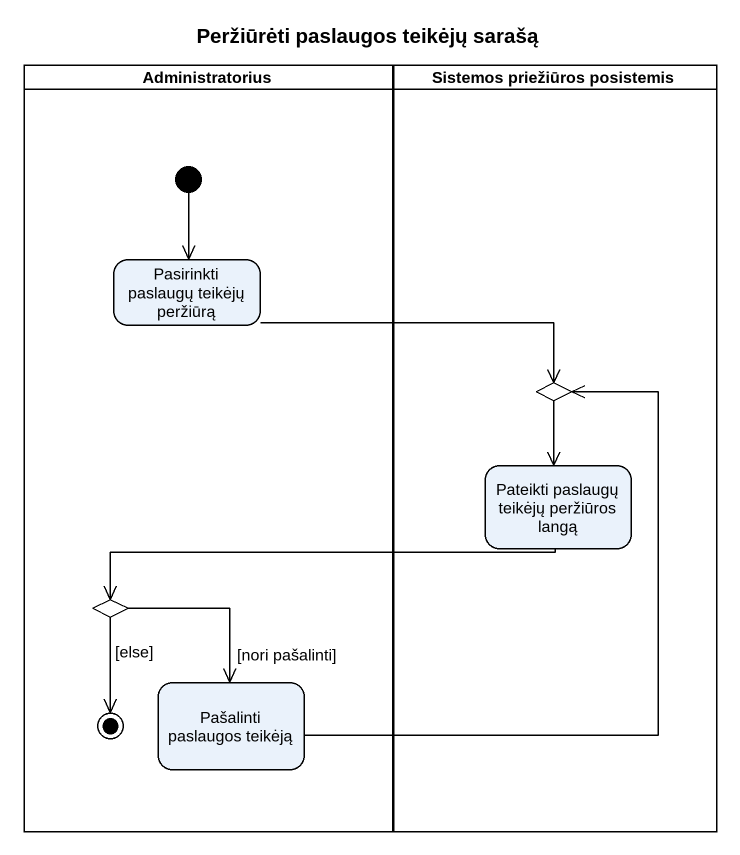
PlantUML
@startuml
title Peržiūrėti paslaugos teikėjų sarašą
hide empty description
state Administratorius <<partition>> {
  state "Pasirinkti paslaugų teikėjų peržiūrą" as Pasirinkti_paslaugų_teikėjų
  state choice2 <<choice>>
  state "Pašalinti paslaugos teikėją" as Pašalinti_paslaugos_teikėją
  [*] --> Pasirinkti_paslaugų_teikėjų
  choice2 --> [*] : [else]
}
state "Sistemos priežiūros posistemis" as Sistemos_priežiūros <<partition>> {
  state choice1 <<choice>>
  state "Pateikti paslaugų teikėjų peržiūros langą" as Pateikti_paslaugų_teikėjų
}
Pasirinkti_paslaugų_teikėjų -right-> choice1
choice1 --> Pateikti_paslaugų_teikėjų
Pateikti_paslaugų_teikėjų -left-> choice2
choice2 --> Pašalinti_paslaugos_teikėją : [nori pašalinti]
Pašalinti_paslaugos_teikėją -up-> choice1
@enduml
